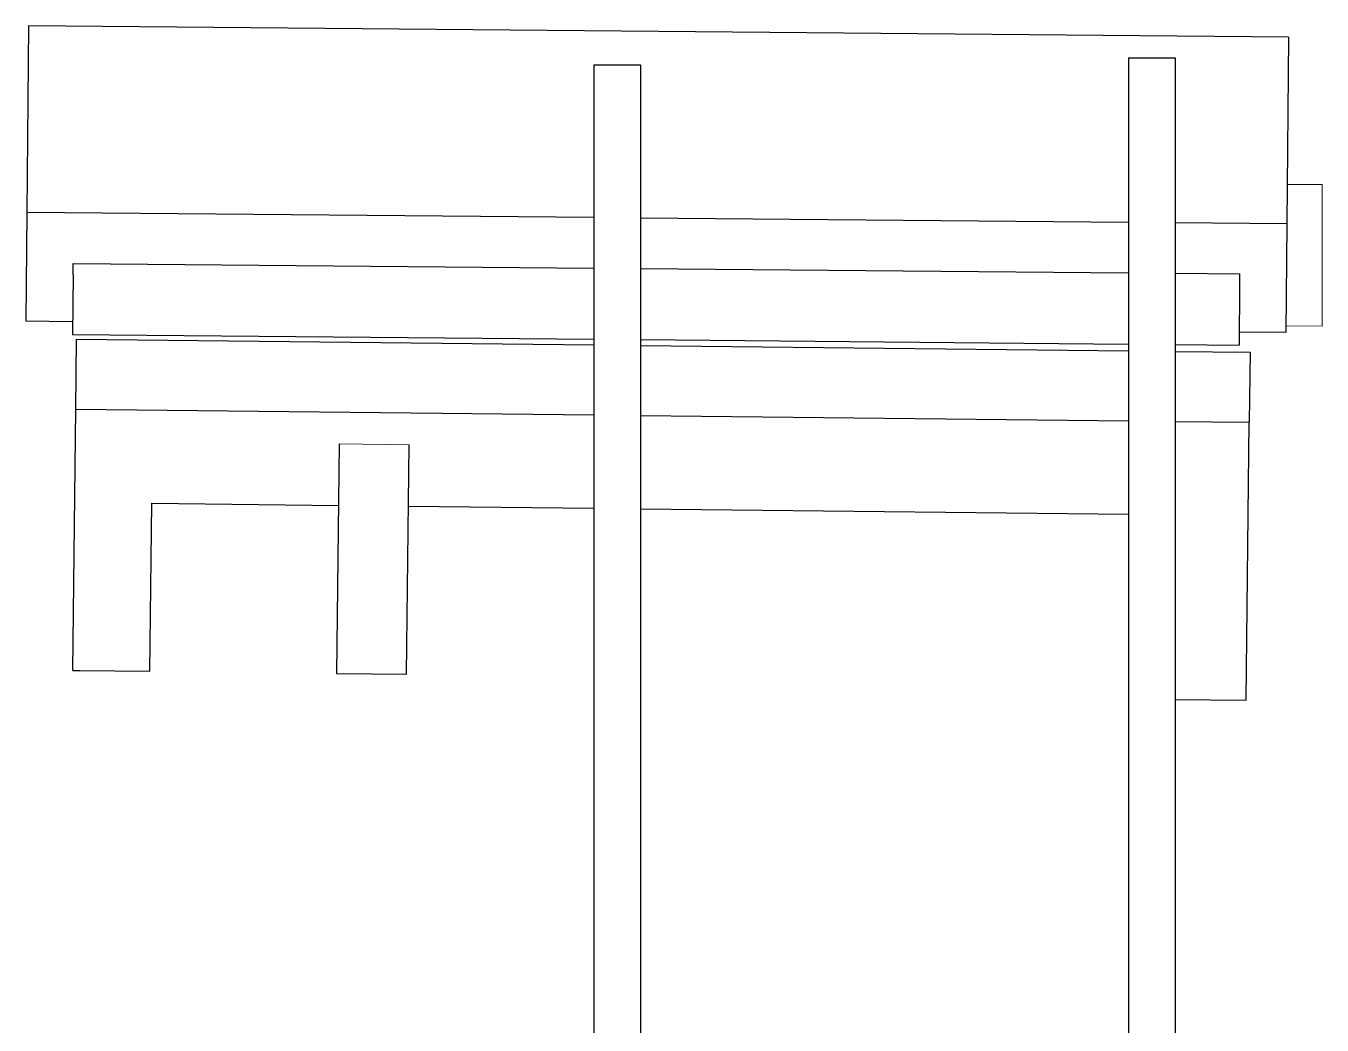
# Model space of a CAD drawing. Header units: millimetres. Extents: x -2889 to 8174, y 2447 to 8478.
# Drawn here: x 1539.6 to 1595.2, y 3501 to 3543.8 of the extents above; entities that cross this region are included whole.
import ezdxf

# ---------------------------------------------------------------- set-up
doc = ezdxf.new("R2010")
doc.units = ezdxf.units.MM
doc.linetypes.add('CENTER', pattern=[50.8, 31.75, -6.35, 6.35, -6.35])
doc.layers.add('细点画线', color=255, linetype='CENTER', lineweight=5)

msp = doc.modelspace()

# ---------------------------------------------------------------- linework, layer by layer
at = {"color": 7, "linetype": 'Continuous', "lineweight": 25}
for p, q in [((1539.74, 3543.837), (1539.669, 3535.837)), ((1593.738, 3543.352), (1539.74, 3543.837)), ((1593.738, 3543.352), (1593.666, 3535.353)), ((1563.974, 3542.173), (1563.974, 3468.173)), ((1563.974, 3542.173), (1565.974, 3542.173)), ((1565.974, 3542.173), (1565.974, 3486.473)), ((1586.884, 3542.473), (1588.884, 3542.473)), ((1586.884, 3542.473), (1586.884, 3468.473)), ((1588.884, 3542.473), (1588.884, 3468.473)), ((1539.669, 3535.837), (1539.627, 3531.174)), ((1563.974, 3535.619), (1539.669, 3535.837)), ((1586.884, 3535.414), (1565.974, 3535.601)), ((1593.666, 3535.353), (1588.884, 3535.396)), ((1593.666, 3535.353), (1593.625, 3530.69)), ((1541.645, 3533.167), (1541.649, 3533.656)), ((1541.649, 3533.656), (1563.974, 3533.456)), ((1565.974, 3533.438), (1586.884, 3533.25)), ((1588.884, 3533.232), (1591.647, 3533.208)), ((1541.645, 3533.167), (1541.622, 3530.606)), ((1591.643, 3532.718), (1591.62, 3530.158)), ((1591.647, 3533.208), (1591.643, 3532.718)), ((1541.627, 3531.156), (1539.627, 3531.174)), ((1541.622, 3530.606), (1563.974, 3530.406)), ((1593.625, 3530.69), (1591.625, 3530.708)), ((1541.764, 3527.411), (1541.797, 3530.411)), ((1541.797, 3530.411), (1563.974, 3530.163)), ((1565.974, 3530.388), (1586.884, 3530.2)), ((1565.974, 3530.141), (1586.884, 3529.908)), ((1588.884, 3530.182), (1591.62, 3530.158)), ((1588.884, 3529.885), (1592.094, 3529.85)), ((1592.094, 3529.85), (1592.061, 3526.85)), ((1541.639, 3516.209), (1541.764, 3527.411)), ((1541.764, 3527.411), (1563.974, 3527.163)), ((1565.974, 3527.141), (1586.884, 3526.908)), ((1588.884, 3526.885), (1592.061, 3526.85)), ((1591.928, 3514.933), (1592.061, 3526.85)), ((1553.048, 3525.916), (1552.938, 3516.083)), ((1555.938, 3516.05), (1556.048, 3525.882)), ((1544.939, 3516.172), (1545.019, 3523.374)), ((1545.019, 3523.374), (1553.018, 3523.285)), ((1556.018, 3523.252), (1563.974, 3523.163)), ((1565.974, 3523.141), (1586.884, 3522.907)), ((1541.639, 3516.209), (1541.939, 3516.206)), ((1541.939, 3516.206), (1544.939, 3516.172)), ((1552.938, 3516.083), (1555.938, 3516.05)), ((1588.884, 3514.967), (1591.928, 3514.933))]:
    msp.add_line(p, q, dxfattribs=at)
at = {"layer": '细点画线'}
for p, q in [((1593.681, 3537.037), (1595.18, 3537.037)), ((1595.18, 3537.037), (1595.18, 3530.971)), ((1595.18, 3530.971), (1593.627, 3530.985)), ((1553.048, 3525.916), (1556.048, 3525.882))]:
    msp.add_line(p, q, dxfattribs=at)

doc.saveas('drawing.dxf')
